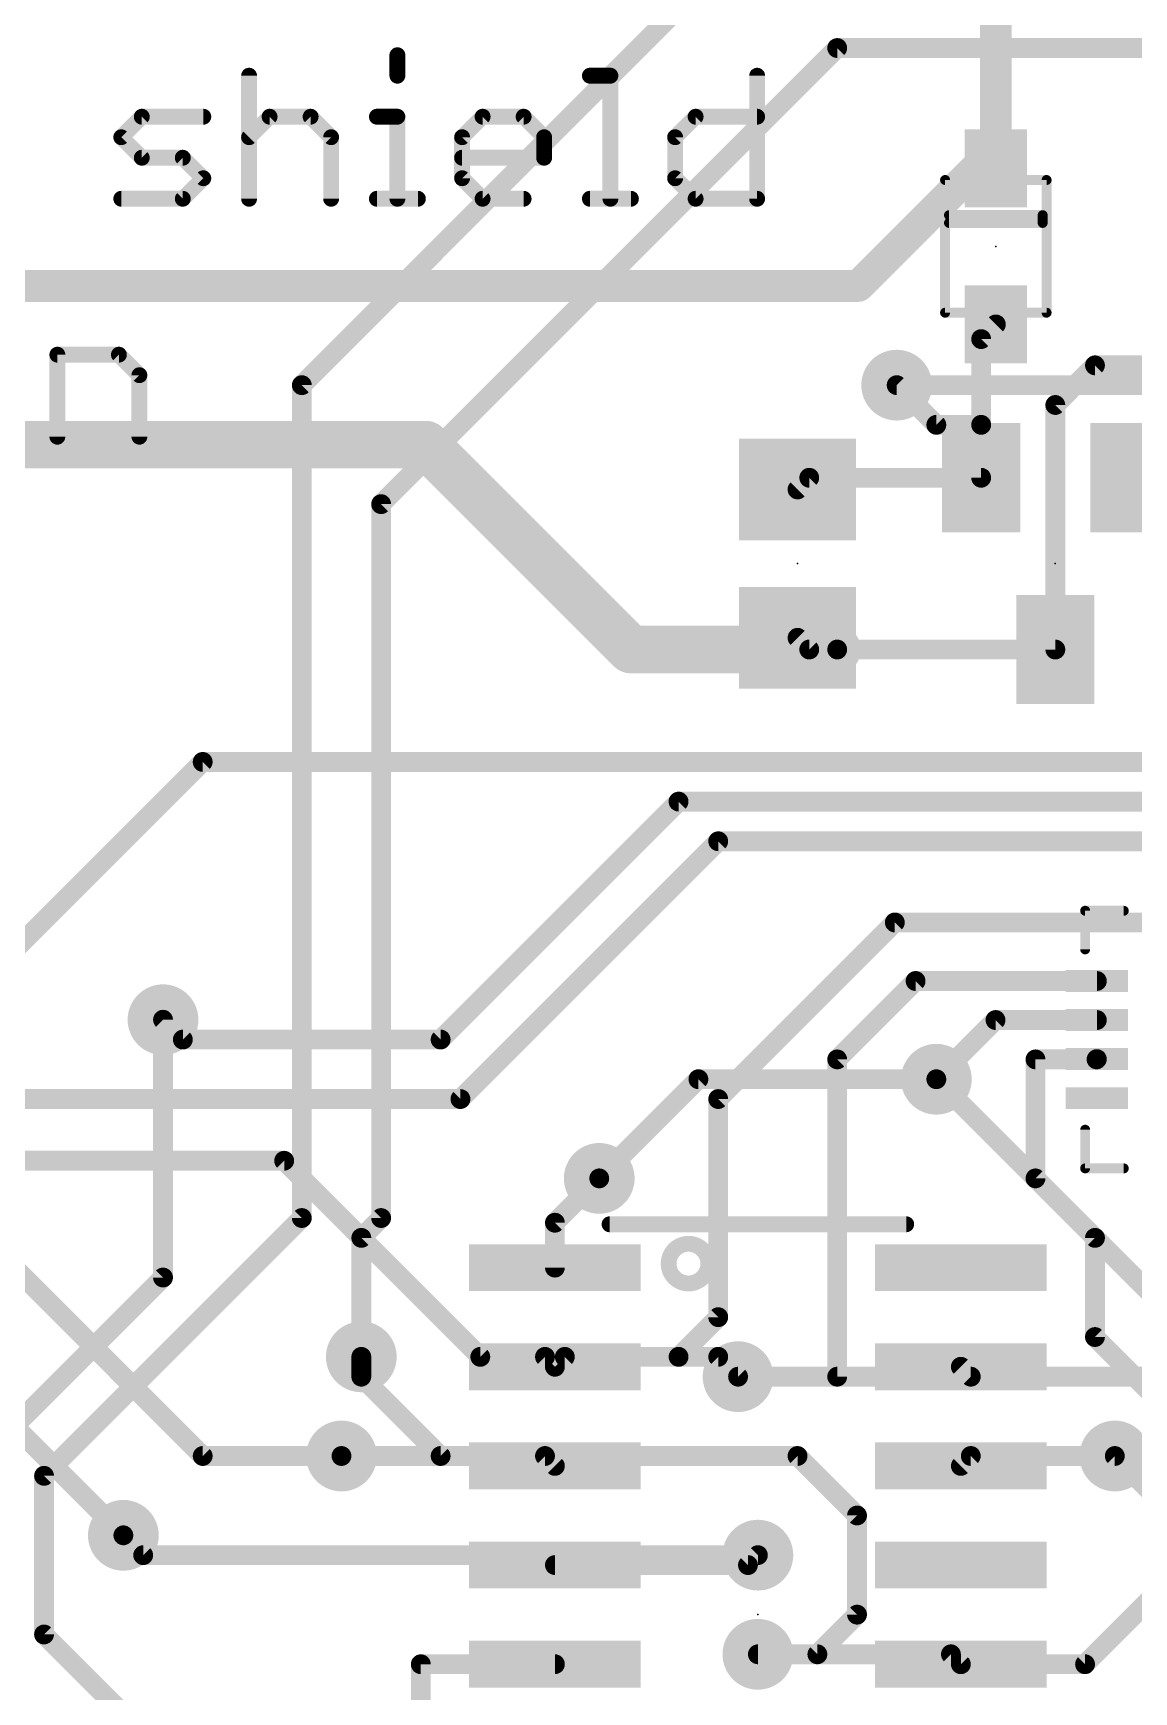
# Model space of a CAD drawing. Extents: x -3.9 to 70.5, y 0 to 60.5.
# Drawn here: x 20.94 to 35.04, y 27.21 to 48.45 of the extents above; entities that cross this region are included whole.
import ezdxf

# ---------------------------------------------------------------- set-up
doc = ezdxf.new("R2010")
doc.units = 0
for name, color, linetype in [('1', 12, 'CONTINUOUS'), ('16', 132, 'CONTINUOUS'), ('18', 110, 'CONTINUOUS'), ('21', 40, 'CONTINUOUS'), ('23', 53, 'CONTINUOUS')]:
    doc.layers.add(name, color=color, linetype=linetype)

# ---------------------------------------------------------------- blocks, each defined once
blk = doc.blocks.new('RECT')
blk.add_solid([(-0.5, -0.5), (0.5, -0.5), (-0.5, 0.5), (0.5, 0.5)])
blk = doc.blocks.new('ROUNDV')
at = {"const_width": 0.5}
blk.add_lwpolyline([(0, -0.25, 1), (0, 0.25, 1), (0, -0.25)], format="xyb", dxfattribs=at)

msp = doc.modelspace()

# ---------------------------------------------------------------- linework, layer by layer
at = {"layer": '1'}
for points, const_width in [([(33.274, 46.72), (33.274, 49.657)], 0.4064), ([(31.512, 45.212), (33.02, 46.72)], 0.4064), ([(33.02, 46.72), (33.274, 46.72)], 0.4064), ([(16.51, 45.212), (31.512, 45.212)], 0.4064), ([(33.274, 44.72), (33.086, 44.532)], 0.254), ([(33.086, 44.532), (33.086, 43.434)], 0.254), ([(34.036, 43.688), (34.544, 44.196)], 0.254), ([(34.544, 44.196), (35.814, 44.196)], 0.254), ([(32.004, 43.942), (32.512, 43.434)], 0.254), ([(34.036, 40.556), (34.036, 43.688)], 0.254), ([(32.512, 43.434), (33.086, 43.434)], 0.254), ([(33.086, 43.434), (33.086, 42.756)], 0.254), ([(25.974, 43.18), (5.08, 43.18)], 0.6096), ([(25.974, 43.18), (28.598, 40.556)], 0.6096), ([(30.734, 42.606), (30.884, 42.756)], 0.254), ([(30.884, 42.756), (33.086, 42.756)], 0.254), ([(28.598, 40.556), (31.242, 40.556)], 0.6096), ([(30.734, 40.706), (30.884, 40.556)], 0.254), ([(30.884, 40.556), (31.242, 40.556)], 0.254), ([(31.242, 40.556), (34.036, 40.556)], 0.254), ([(23.114, 39.116), (20.32, 36.322)], 0.254), ([(36.068, 39.116), (23.114, 39.116)], 0.254), ([(29.21, 38.608), (26.162, 35.56)], 0.254), ([(35.56, 38.608), (29.21, 38.608)], 0.254), ([(26.416, 34.798), (29.718, 38.1)], 0.254), ([(29.718, 38.1), (35.306, 38.1)], 0.254), ([(31.98, 37.06), (29.718, 34.798)], 0.254), ([(35.318, 37.06), (31.98, 37.06)], 0.254), ([(32.246, 36.31), (31.242, 35.306)], 0.254), ([(34.568, 36.31), (32.246, 36.31)], 0.254), ([(22.86, 35.56), (22.606, 35.814)], 0.254), ([(33.27, 35.81), (32.512, 35.052)], 0.254), ([(34.568, 35.81), (33.27, 35.81)], 0.254), ([(26.162, 35.56), (22.86, 35.56)], 0.254), ([(31.242, 35.306), (31.242, 31.242)], 0.254), ([(33.782, 33.782), (33.782, 35.306)], 0.254), ([(33.782, 35.306), (34.564, 35.306)], 0.254), ([(34.564, 35.306), (34.568, 35.31)], 0.254), ([(20.066, 34.798), (26.416, 34.798)], 0.254), ([(29.718, 34.798), (29.718, 32.004)], 0.254), ([(6.124, 34.008), (24.158, 34.008)], 0.254), ([(24.158, 34.008), (26.67, 31.496)], 0.254), ([(27.626, 33.214), (28.194, 33.782)], 0.254), ([(34.544, 33.02), (33.782, 33.782)], 0.254), ([(20.32, 33.02), (23.114, 30.226)], 0.254), ([(27.626, 32.639), (27.626, 33.214)], 0.254), ([(34.544, 31.75), (34.544, 33.02)], 0.254), ([(19.05, 32.258), (22.098, 29.21)], 0.254), ([(29.718, 32.004), (29.21, 31.496)], 0.254), ([(36.322, 29.972), (34.544, 31.75)], 0.254), ([(25.146, 31.496), (25.146, 31.242)], 0.254), ([(26.67, 31.496), (27.499, 31.496)], 0.254), ([(27.499, 31.496), (27.626, 31.369)], 0.254), ([(27.753, 31.496), (27.626, 31.369)], 0.254), ([(29.21, 31.496), (27.753, 31.496)], 0.254), ([(29.718, 31.496), (29.21, 31.496)], 0.254), ([(29.972, 31.242), (29.718, 31.496)], 0.254), ([(32.953, 31.242), (32.826, 31.369)], 0.254), ([(25.146, 31.242), (26.162, 30.226)], 0.254), ([(31.242, 31.242), (32.953, 31.242)], 0.254), ([(23.114, 30.226), (24.892, 30.226)], 0.254), ([(26.162, 30.226), (27.499, 30.226)], 0.254), ([(27.499, 30.226), (27.626, 30.099)], 0.254), ([(32.953, 30.226), (32.826, 30.099)], 0.254), ([(34.798, 30.226), (32.953, 30.226)], 0.254), ([(34.417, 27.559), (36.322, 29.464)], 0.254), ([(30.099, 28.829), (27.626, 28.829)], 0.254), ([(30.226, 28.956), (30.099, 28.829)], 0.254), ([(27.626, 27.559), (25.908, 27.559)], 0.254), ([(25.908, 27.559), (25.908, 23.114)], 0.254), ([(32.699, 27.686), (30.226, 27.686)], 0.254), ([(32.826, 27.559), (32.699, 27.686)], 0.254), ([(32.826, 27.559), (34.417, 27.559)], 0.254)]:
    msp.add_lwpolyline(points, dxfattribs=dict(at, const_width=const_width))
for points, const_width in [([(33.02, 46.8216, 1), (33.02, 46.6184)], 0.2032), ([(33.0918, 46.6482, 1), (32.9482, 46.7918)], 0.2032), ([(33.1724, 46.72, 1), (33.3756, 46.72)], 0.2032), ([(33.274, 46.6184, 1), (33.274, 46.8216)], 0.2032), ([(31.4402, 45.2838, 1), (31.5838, 45.1402)], 0.2032), ([(31.512, 45.1104, 1), (31.512, 45.3136)], 0.2032), ([(33.3189, 44.6751, 1), (33.2291, 44.7649)], 0.127), ([(33.1495, 44.532, 1), (33.0225, 44.532)], 0.127), ([(33.0411, 44.5769, 1), (33.1309, 44.4871)], 0.127), ([(34.544, 44.2595, 1), (34.544, 44.1325)], 0.127), ([(34.5889, 44.1511, 1), (34.4991, 44.2409)], 0.127), ([(32.0489, 43.9869, 1), (31.9591, 43.8971)], 0.127), ([(34.0995, 43.688, 1), (33.9725, 43.688)], 0.127), ([(33.9911, 43.7329, 1), (34.0809, 43.6431)], 0.127), ([(32.512, 43.4975, 1), (32.512, 43.3705)], 0.127), ([(33.1495, 43.434, 1), (33.0225, 43.434)], 0.127), ([(33.086, 43.3705, 1), (33.086, 43.4975)], 0.127), ([(26.0818, 43.2878, 1), (25.8662, 43.0722)], 0.3048), ([(25.974, 43.0276, 1), (25.974, 43.3324)], 0.3048), ([(32.4671, 43.3891, 1), (32.5569, 43.4789)], 0.127), ([(33.0225, 43.434, 1), (33.1495, 43.434)], 0.127), ([(30.6891, 42.6509, 1), (30.7789, 42.5611)], 0.127), ([(30.884, 42.8195, 1), (30.884, 42.6925)], 0.127), ([(30.9289, 42.7111, 1), (30.8391, 42.8009)], 0.127), ([(33.0225, 42.756, 1), (33.1495, 42.756)], 0.127), ([(33.086, 42.6925, 1), (33.086, 42.8195)], 0.127), ([(28.598, 40.7084, 1), (28.598, 40.4036)], 0.3048), ([(28.4902, 40.4482, 1), (28.7058, 40.6638)], 0.3048), ([(30.7789, 40.7509, 1), (30.6891, 40.6611)], 0.127), ([(31.242, 40.4036, 1), (31.242, 40.7084)], 0.3048), ([(30.884, 40.6195, 1), (30.884, 40.4925)], 0.127), ([(30.8391, 40.5111, 1), (30.9289, 40.6009)], 0.127), ([(31.242, 40.6195, 1), (31.242, 40.4925)], 0.127), ([(31.242, 40.4925, 1), (31.242, 40.6195)], 0.127), ([(33.9725, 40.556, 1), (34.0995, 40.556)], 0.127), ([(34.036, 40.4925, 1), (34.036, 40.6195)], 0.127), ([(23.114, 39.1795, 1), (23.114, 39.0525)], 0.127), ([(23.1589, 39.0711, 1), (23.0691, 39.1609)], 0.127), ([(29.21, 38.6715, 1), (29.21, 38.5445)], 0.127), ([(29.2549, 38.5631, 1), (29.1651, 38.6529)], 0.127), ([(29.718, 38.1635, 1), (29.718, 38.0365)], 0.127), ([(29.7629, 38.0551, 1), (29.6731, 38.1449)], 0.127), ([(31.98, 37.1235, 1), (31.98, 36.9965)], 0.127), ([(32.0249, 37.0151, 1), (31.9351, 37.1049)], 0.127), ([(32.246, 36.3735, 1), (32.246, 36.2465)], 0.127), ([(32.2909, 36.2651, 1), (32.2011, 36.3549)], 0.127), ([(34.568, 36.2465, 1), (34.568, 36.3735)], 0.127), ([(22.6509, 35.8589, 1), (22.5611, 35.7691)], 0.127), ([(33.27, 35.8735, 1), (33.27, 35.7465)], 0.127), ([(33.3149, 35.7651, 1), (33.2251, 35.8549)], 0.127), ([(34.568, 35.7465, 1), (34.568, 35.8735)], 0.127), ([(22.86, 35.6235, 1), (22.86, 35.4965)], 0.127), ([(22.8151, 35.5151, 1), (22.9049, 35.6049)], 0.127), ([(26.1171, 35.6049, 1), (26.2069, 35.5151)], 0.127), ([(26.162, 35.4965, 1), (26.162, 35.6235)], 0.127), ([(31.3055, 35.306, 1), (31.1785, 35.306)], 0.127), ([(31.1971, 35.3509, 1), (31.2869, 35.2611)], 0.127), ([(33.8455, 35.306, 1), (33.7185, 35.306)], 0.127), ([(33.782, 35.3695, 1), (33.782, 35.2425)], 0.127), ([(34.5191, 35.3509, 1), (34.6089, 35.2611)], 0.127), ([(34.6129, 35.2651, 1), (34.5231, 35.3549)], 0.127), ([(34.564, 35.2425, 1), (34.564, 35.3695)], 0.127), ([(32.4671, 35.0969, 1), (32.5569, 35.0071)], 0.127), ([(26.3711, 34.8429, 1), (26.4609, 34.7531)], 0.127), ([(26.416, 34.7345, 1), (26.416, 34.8615)], 0.127), ([(29.7815, 34.798, 1), (29.6545, 34.798)], 0.127), ([(29.6731, 34.8429, 1), (29.7629, 34.7531)], 0.127), ([(24.2029, 34.0529, 1), (24.1131, 33.9631)], 0.127), ([(24.158, 33.9445, 1), (24.158, 34.0715)], 0.127), ([(28.2389, 33.7371, 1), (28.1491, 33.8269)], 0.127), ([(33.8269, 33.8269, 1), (33.7371, 33.7371)], 0.127), ([(33.7185, 33.782, 1), (33.8455, 33.782)], 0.127), ([(27.6895, 33.214, 1), (27.5625, 33.214)], 0.127), ([(27.5811, 33.2589, 1), (27.6709, 33.1691)], 0.127), ([(34.6075, 33.02, 1), (34.4805, 33.02)], 0.127), ([(34.4991, 32.9751, 1), (34.5889, 33.0649)], 0.127), ([(27.5625, 32.639, 1), (27.6895, 32.639)], 0.127), ([(29.7629, 31.9591, 1), (29.6731, 32.0489)], 0.127), ([(29.6545, 32.004, 1), (29.7815, 32.004)], 0.127), ([(34.5889, 31.7949, 1), (34.4991, 31.7051)], 0.127), ([(34.4805, 31.75, 1), (34.6075, 31.75)], 0.127), ([(25.2095, 31.496, 1), (25.0825, 31.496)], 0.127), ([(26.67, 31.5595, 1), (26.67, 31.4325)], 0.127), ([(26.6251, 31.4511, 1), (26.7149, 31.5409)], 0.127), ([(27.5439, 31.5409, 1), (27.4541, 31.4511)], 0.127), ([(27.499, 31.4325, 1), (27.499, 31.5595)], 0.127), ([(27.5811, 31.4139, 1), (27.6709, 31.3241)], 0.127), ([(27.5811, 31.3241, 1), (27.6709, 31.4139)], 0.127), ([(27.753, 31.5595, 1), (27.753, 31.4325)], 0.127), ([(27.7979, 31.4511, 1), (27.7081, 31.5409)], 0.127), ([(29.21, 31.5595, 1), (29.21, 31.4325)], 0.127), ([(29.1651, 31.5409, 1), (29.2549, 31.4511)], 0.127), ([(29.21, 31.4325, 1), (29.21, 31.5595)], 0.127), ([(29.7629, 31.5409, 1), (29.6731, 31.4511)], 0.127), ([(29.718, 31.4325, 1), (29.718, 31.5595)], 0.127), ([(32.8709, 31.4139, 1), (32.7811, 31.3241)], 0.127), ([(25.1909, 31.2869, 1), (25.1011, 31.1971)], 0.127), ([(25.0825, 31.242, 1), (25.2095, 31.242)], 0.127), ([(29.9271, 31.1971, 1), (30.0169, 31.2869)], 0.127), ([(31.242, 31.3055, 1), (31.242, 31.1785)], 0.127), ([(31.1785, 31.242, 1), (31.3055, 31.242)], 0.127), ([(32.9081, 31.1971, 1), (32.9979, 31.2869)], 0.127), ([(32.953, 31.1785, 1), (32.953, 31.3055)], 0.127), ([(23.114, 30.2895, 1), (23.114, 30.1625)], 0.127), ([(23.0691, 30.1811, 1), (23.1589, 30.2709)], 0.127), ([(24.892, 30.1625, 1), (24.892, 30.2895)], 0.127), ([(26.162, 30.2895, 1), (26.162, 30.1625)], 0.127), ([(26.1171, 30.1811, 1), (26.2069, 30.2709)], 0.127), ([(27.5439, 30.2709, 1), (27.4541, 30.1811)], 0.127), ([(27.499, 30.1625, 1), (27.499, 30.2895)], 0.127), ([(27.5811, 30.0541, 1), (27.6709, 30.1439)], 0.127), ([(32.7811, 30.1439, 1), (32.8709, 30.0541)], 0.127), ([(32.953, 30.2895, 1), (32.953, 30.1625)], 0.127), ([(32.9979, 30.1811, 1), (32.9081, 30.2709)], 0.127), ([(34.798, 30.1625, 1), (34.798, 30.2895)], 0.127), ([(22.0531, 29.1651, 1), (22.1429, 29.2549)], 0.127), ([(27.626, 28.8925, 1), (27.626, 28.7655)], 0.127), ([(30.0541, 28.8739, 1), (30.1439, 28.7841)], 0.127), ([(30.099, 28.7655, 1), (30.099, 28.8925)], 0.127), ([(30.2709, 28.9111, 1), (30.1811, 29.0009)], 0.127), ([(25.908, 27.6225, 1), (25.908, 27.4955)], 0.127), ([(25.9715, 27.559, 1), (25.8445, 27.559)], 0.127), ([(27.626, 27.4955, 1), (27.626, 27.6225)], 0.127), ([(30.226, 27.7495, 1), (30.226, 27.6225)], 0.127), ([(32.7439, 27.7309, 1), (32.6541, 27.6411)], 0.127), ([(32.699, 27.6225, 1), (32.699, 27.7495)], 0.127), ([(32.826, 27.6225, 1), (32.826, 27.4955)], 0.127), ([(32.7811, 27.5141, 1), (32.8709, 27.6039)], 0.127), ([(34.3721, 27.6039, 1), (34.4619, 27.5141)], 0.127), ([(34.417, 27.4955, 1), (34.417, 27.6225)], 0.127)]:
    msp.add_lwpolyline(points, format="xyb", dxfattribs=dict(at, const_width=const_width))
at = {"layer": '16', "const_width": 0.254}
for points in [[(29.464, 49.022), (24.384, 43.942)], [(31.242, 48.26), (25.4, 42.418)], [(46.228, 48.26), (31.242, 48.26)], [(24.384, 43.942), (24.384, 33.274)], [(46.228, 43.942), (32.004, 43.942)], [(25.4, 42.418), (25.4, 33.274)], [(22.606, 35.814), (22.606, 32.512)], [(28.194, 33.782), (29.464, 35.052)], [(29.464, 35.052), (32.512, 35.052)], [(32.512, 35.052), (35.306, 32.258)], [(24.384, 33.274), (21.082, 29.972)], [(25.4, 33.274), (25.146, 33.02)], [(25.146, 33.02), (25.146, 31.496)], [(22.606, 32.512), (20.066, 29.972)], [(36.576, 31.242), (29.972, 31.242)], [(24.892, 30.226), (30.734, 30.226)], [(30.734, 30.226), (31.496, 29.464)], [(36.576, 28.448), (34.798, 30.226)], [(21.082, 29.972), (21.082, 27.94)], [(31.496, 29.464), (31.496, 28.194)], [(22.098, 29.21), (22.352, 28.956)], [(22.352, 28.956), (30.226, 28.956)], [(31.496, 28.194), (30.988, 27.686)], [(21.082, 27.94), (23.876, 25.146)], [(30.988, 27.686), (30.226, 27.686)]]:
    msp.add_lwpolyline(points, dxfattribs=at)
at = {"layer": '16', "const_width": 0.127}
for points in [[(31.242, 48.3235, 1), (31.242, 48.1965)], [(31.2869, 48.2151, 1), (31.1971, 48.3049)], [(24.4475, 43.942, 1), (24.3205, 43.942)], [(24.3391, 43.9869, 1), (24.4289, 43.8971)], [(32.004, 44.0055, 1), (32.004, 43.8785)], [(25.4635, 42.418, 1), (25.3365, 42.418)], [(25.3551, 42.4629, 1), (25.4449, 42.3731)], [(22.6695, 35.814, 1), (22.5425, 35.814)], [(29.464, 35.1155, 1), (29.464, 34.9885)], [(29.5089, 35.0071, 1), (29.4191, 35.0969)], [(32.5569, 35.0969, 1), (32.4671, 35.0071)], [(32.512, 34.9885, 1), (32.512, 35.1155)], [(28.1491, 33.8269, 1), (28.2389, 33.7371)], [(24.4289, 33.2291, 1), (24.3391, 33.3189)], [(25.4449, 33.2291, 1), (25.3551, 33.3189)], [(24.3205, 33.274, 1), (24.4475, 33.274)], [(25.2095, 33.02, 1), (25.0825, 33.02)], [(25.3365, 33.274, 1), (25.4635, 33.274)], [(25.1011, 33.0649, 1), (25.1909, 32.9751)], [(22.5425, 32.512, 1), (22.6695, 32.512)], [(22.6509, 32.4671, 1), (22.5611, 32.5569)], [(25.0825, 31.496, 1), (25.2095, 31.496)], [(29.972, 31.3055, 1), (29.972, 31.1785)], [(24.892, 30.2895, 1), (24.892, 30.1625)], [(30.7789, 30.2709, 1), (30.6891, 30.1811)], [(30.734, 30.1625, 1), (30.734, 30.2895)], [(34.8429, 30.2709, 1), (34.7531, 30.1811)], [(21.1455, 29.972, 1), (21.0185, 29.972)], [(21.0371, 30.0169, 1), (21.1269, 29.9271)], [(31.5595, 29.464, 1), (31.4325, 29.464)], [(31.4511, 29.4191, 1), (31.5409, 29.5089)], [(22.1429, 29.2549, 1), (22.0531, 29.1651)], [(22.352, 29.0195, 1), (22.352, 28.8925)], [(22.3071, 28.9111, 1), (22.3969, 29.0009)], [(30.226, 28.8925, 1), (30.226, 29.0195)], [(31.4325, 28.194, 1), (31.5595, 28.194)], [(31.5409, 28.1491, 1), (31.4511, 28.2389)], [(21.1269, 27.9849, 1), (21.0371, 27.8951)], [(21.0185, 27.94, 1), (21.1455, 27.94)], [(30.226, 27.7495, 1), (30.226, 27.6225)], [(30.9431, 27.7309, 1), (31.0329, 27.6411)], [(30.988, 27.6225, 1), (30.988, 27.7495)]]:
    msp.add_lwpolyline(points, format="xyb", dxfattribs=at)
at = {"layer": '21'}
for points, const_width in [([(25.6082, 48.1684), (25.6082, 47.9057)], 0.2032), ([(23.7083, 47.9057), (23.7083, 46.3296)], 0.2032), ([(28.0741, 47.9057), (28.3368, 47.9057)], 0.2032), ([(28.3368, 47.9057), (28.3368, 46.3296)], 0.2032), ([(30.2163, 47.9057), (30.2163, 46.3296)], 0.2032), ([(22.0712, 47.1177), (22.3339, 47.3804)], 0.2032), ([(22.3339, 47.3804), (23.122, 47.3804)], 0.2032), ([(23.7083, 47.1177), (23.971, 47.3804)], 0.2032), ([(23.971, 47.3804), (24.4964, 47.3804)], 0.2032), ([(24.4964, 47.3804), (24.7591, 47.1177)], 0.2032), ([(25.3455, 47.3804), (25.6082, 47.3804)], 0.2032), ([(25.6082, 47.3804), (25.6082, 46.3296)], 0.2032), ([(26.4369, 47.1177), (26.6996, 47.3804)], 0.2032), ([(26.6996, 47.3804), (27.225, 47.3804)], 0.2032), ([(27.225, 47.3804), (27.4877, 47.1177)], 0.2032), ([(29.1655, 47.1177), (29.4282, 47.3804)], 0.2032), ([(29.4282, 47.3804), (30.2163, 47.3804)], 0.2032), ([(22.3339, 46.855), (22.0712, 47.1177)], 0.2032), ([(24.7591, 47.1177), (24.7591, 46.3296)], 0.2032), ([(26.4369, 46.5923), (26.4369, 47.1177)], 0.2032), ([(27.4877, 47.1177), (27.4877, 46.855)], 0.2032), ([(29.1655, 46.5923), (29.1655, 47.1177)], 0.2032), ([(22.8593, 46.855), (22.3339, 46.855)], 0.2032), ([(23.122, 46.5923), (22.8593, 46.855)], 0.2032), ([(27.4877, 46.855), (26.4369, 46.855)], 0.2032), ([(22.8593, 46.3296), (23.122, 46.5923)], 0.2032), ([(26.6996, 46.3296), (26.4369, 46.5923)], 0.2032), ([(29.4282, 46.3296), (29.1655, 46.5923)], 0.2032), ([(32.624, 44.87), (32.624, 46.57)], 0.127), ([(32.624, 46.57), (33.924, 46.57)], 0.127), ([(33.924, 46.57), (33.924, 44.87)], 0.127), ([(22.0712, 46.3296), (22.8593, 46.3296)], 0.2032), ([(25.3455, 46.3296), (25.8709, 46.3296)], 0.2032), ([(27.225, 46.3296), (26.6996, 46.3296)], 0.2032), ([(28.0741, 46.3296), (28.5995, 46.3296)], 0.2032), ([(30.2163, 46.3296), (29.4282, 46.3296)], 0.2032), ([(32.674, 46.12), (33.874, 46.12)], 0.127), ([(33.874, 46.12), (33.874, 46.02)], 0.127), ([(33.874, 46.02), (32.674, 46.02)], 0.127), ([(33.924, 44.87), (32.624, 44.87)], 0.127), ([(21.2526, 43.2816), (21.2526, 44.3324)], 0.2032), ([(21.2526, 44.3324), (22.0407, 44.3324)], 0.2032), ([(22.0407, 44.3324), (22.3034, 44.0697)], 0.2032), ([(22.3034, 44.0697), (22.3034, 43.2816)], 0.2032), ([(34.913, 37.21), (34.418, 37.21)], 0.127), ([(34.418, 37.21), (34.418, 36.715)], 0.127), ([(34.418, 33.91), (34.418, 34.405)], 0.127), ([(34.913, 33.91), (34.418, 33.91)], 0.127), ([(32.126, 33.194), (28.326, 33.194)], 0.2032)]:
    msp.add_lwpolyline(points, dxfattribs=dict(at, const_width=const_width))
for points, const_width in [([(25.659, 48.1684, 1), (25.5574, 48.1684)], 0.1016), ([(23.7591, 47.9057, 1), (23.6576, 47.9057)], 0.1016), ([(25.5574, 47.9057, 1), (25.659, 47.9057)], 0.1016), ([(28.0741, 47.9565, 1), (28.0741, 47.8549)], 0.1016), ([(28.3876, 47.9057, 1), (28.286, 47.9057)], 0.1016), ([(28.3368, 47.8549, 1), (28.3368, 47.9565)], 0.1016), ([(30.2671, 47.9057, 1), (30.1655, 47.9057)], 0.1016), ([(22.3339, 47.4312, 1), (22.3339, 47.3296)], 0.1016), ([(22.3698, 47.3444, 1), (22.298, 47.4163)], 0.1016), ([(23.122, 47.3296, 1), (23.122, 47.4312)], 0.1016), ([(23.971, 47.4312, 1), (23.971, 47.3296)], 0.1016), ([(24.007, 47.3444, 1), (23.9351, 47.4163)], 0.1016), ([(24.5323, 47.4163, 1), (24.4605, 47.3444)], 0.1016), ([(24.4964, 47.3296, 1), (24.4964, 47.4312)], 0.1016), ([(25.3455, 47.4312, 1), (25.3455, 47.3296)], 0.1016), ([(25.659, 47.3804, 1), (25.5574, 47.3804)], 0.1016), ([(25.6082, 47.3296, 1), (25.6082, 47.4312)], 0.1016), ([(26.6996, 47.4312, 1), (26.6996, 47.3296)], 0.1016), ([(26.7356, 47.3444, 1), (26.6637, 47.4163)], 0.1016), ([(27.2609, 47.4163, 1), (27.1891, 47.3444)], 0.1016), ([(27.225, 47.3296, 1), (27.225, 47.4312)], 0.1016), ([(29.4282, 47.4312, 1), (29.4282, 47.3296)], 0.1016), ([(29.4641, 47.3444, 1), (29.3923, 47.4163)], 0.1016), ([(30.2163, 47.3296, 1), (30.2163, 47.4312)], 0.1016), ([(22.1071, 47.1536, 1), (22.0353, 47.0818)], 0.1016), ([(22.0353, 47.1536, 1), (22.1071, 47.0818)], 0.1016), ([(23.6724, 47.1536, 1), (23.7443, 47.0818)], 0.1016), ([(24.8099, 47.1177, 1), (24.7083, 47.1177)], 0.1016), ([(24.7232, 47.0818, 1), (24.795, 47.1536)], 0.1016), ([(26.4877, 47.1177, 1), (26.3861, 47.1177)], 0.1016), ([(26.401, 47.1536, 1), (26.4729, 47.0818)], 0.1016), ([(27.5385, 47.1177, 1), (27.4369, 47.1177)], 0.1016), ([(27.4518, 47.0818, 1), (27.5236, 47.1536)], 0.1016), ([(29.2163, 47.1177, 1), (29.1147, 47.1177)], 0.1016), ([(29.1296, 47.1536, 1), (29.2015, 47.0818)], 0.1016), ([(22.3339, 46.9058, 1), (22.3339, 46.8042)], 0.1016), ([(22.8952, 46.8909, 1), (22.8233, 46.8191)], 0.1016), ([(22.8593, 46.8042, 1), (22.8593, 46.9058)], 0.1016), ([(26.4369, 46.9058, 1), (26.4369, 46.8042)], 0.1016), ([(27.4877, 46.8042, 1), (27.4877, 46.9058)], 0.1016), ([(22.298, 46.8191, 1), (22.3698, 46.8909)], 0.1016), ([(27.4369, 46.855, 1), (27.5385, 46.855)], 0.1016), ([(23.1579, 46.5564, 1), (23.086, 46.6282)], 0.1016), ([(23.086, 46.5564, 1), (23.1579, 46.6282)], 0.1016), ([(26.4729, 46.6282, 1), (26.401, 46.5564)], 0.1016), ([(26.3861, 46.5923, 1), (26.4877, 46.5923)], 0.1016), ([(29.2015, 46.6282, 1), (29.1296, 46.5564)], 0.1016), ([(29.1147, 46.5923, 1), (29.2163, 46.5923)], 0.1016), ([(32.6558, 46.57, 1), (32.5922, 46.57)], 0.0635), ([(32.624, 46.6018, 1), (32.624, 46.5382)], 0.0635), ([(33.9558, 46.57, 1), (33.8922, 46.57)], 0.0635), ([(33.924, 46.5382, 1), (33.924, 46.6018)], 0.0635), ([(22.0712, 46.3804, 1), (22.0712, 46.2788)], 0.1016), ([(22.8233, 46.3655, 1), (22.8952, 46.2937)], 0.1016), ([(22.8593, 46.2788, 1), (22.8593, 46.3804)], 0.1016), ([(23.6576, 46.3296, 1), (23.7591, 46.3296)], 0.1016), ([(24.7083, 46.3296, 1), (24.8099, 46.3296)], 0.1016), ([(25.3455, 46.3804, 1), (25.3455, 46.2788)], 0.1016), ([(25.5574, 46.3296, 1), (25.659, 46.3296)], 0.1016), ([(25.8709, 46.2788, 1), (25.8709, 46.3804)], 0.1016), ([(26.6996, 46.3804, 1), (26.6996, 46.2788)], 0.1016), ([(26.6637, 46.2937, 1), (26.7356, 46.3655)], 0.1016), ([(27.225, 46.2788, 1), (27.225, 46.3804)], 0.1016), ([(28.0741, 46.3804, 1), (28.0741, 46.2788)], 0.1016), ([(28.286, 46.3296, 1), (28.3876, 46.3296)], 0.1016), ([(28.5995, 46.2788, 1), (28.5995, 46.3804)], 0.1016), ([(29.4282, 46.3804, 1), (29.4282, 46.2788)], 0.1016), ([(29.3923, 46.2937, 1), (29.4641, 46.3655)], 0.1016), ([(30.1655, 46.3296, 1), (30.2671, 46.3296)], 0.1016), ([(30.2163, 46.2788, 1), (30.2163, 46.3804)], 0.1016), ([(32.674, 46.1518, 1), (32.674, 46.0883)], 0.0635), ([(33.9058, 46.12, 1), (33.8422, 46.12)], 0.0635), ([(33.874, 46.0883, 1), (33.874, 46.1518)], 0.0635), ([(32.674, 46.0518, 1), (32.674, 45.9883)], 0.0635), ([(33.8422, 46.02, 1), (33.9058, 46.02)], 0.0635), ([(33.874, 45.9883, 1), (33.874, 46.0518)], 0.0635), ([(32.5922, 44.87, 1), (32.6558, 44.87)], 0.0635), ([(32.624, 44.9018, 1), (32.624, 44.8383)], 0.0635), ([(33.8922, 44.87, 1), (33.9558, 44.87)], 0.0635), ([(33.924, 44.8383, 1), (33.924, 44.9018)], 0.0635), ([(21.3034, 44.3324, 1), (21.2018, 44.3324)], 0.1016), ([(21.2526, 44.3832, 1), (21.2526, 44.2816)], 0.1016), ([(22.0766, 44.3683, 1), (22.0048, 44.2964)], 0.1016), ([(22.0407, 44.2816, 1), (22.0407, 44.3832)], 0.1016), ([(22.3542, 44.0697, 1), (22.2526, 44.0697)], 0.1016), ([(22.2675, 44.0338, 1), (22.3393, 44.1056)], 0.1016), ([(21.2018, 43.2816, 1), (21.3034, 43.2816)], 0.1016), ([(22.2526, 43.2816, 1), (22.3542, 43.2816)], 0.1016), ([(34.418, 37.2418, 1), (34.418, 37.1782)], 0.0635), ([(34.4498, 37.21, 1), (34.3862, 37.21)], 0.0635), ([(34.913, 37.1782, 1), (34.913, 37.2418)], 0.0635), ([(34.3862, 36.715, 1), (34.4498, 36.715)], 0.0635), ([(34.4498, 34.405, 1), (34.3862, 34.405)], 0.0635), ([(34.3862, 33.91, 1), (34.4498, 33.91)], 0.0635), ([(34.418, 33.9418, 1), (34.418, 33.8783)], 0.0635), ([(34.913, 33.8783, 1), (34.913, 33.9418)], 0.0635), ([(28.326, 33.2448, 1), (28.326, 33.1432)], 0.1016), ([(32.126, 33.1432, 1), (32.126, 33.2448)], 0.1016), ([(29.337, 32.4358, 1), (29.337, 32.9438, 1), (29.337, 32.4358)], 0.2032)]:
    msp.add_lwpolyline(points, format="xyb", dxfattribs=dict(at, const_width=const_width))
at = {"layer": '23'}
for p in [(33.274, 45.72), (30.734, 41.656), (34.036, 41.656), (30.226, 28.194)]:
    msp.add_point(p, dxfattribs=at)

# ---------------------------------------------------------------- block references
at = {"layer": '1'}
for p, yscale, rotation in [((33.274, 46.72), 0.8, 90), ((33.274, 44.72), 0.8, 90), ((33.086, 42.756), 1.4, 180), ((34.986, 42.756), 1.4, 180), ((34.036, 40.556), 1.4, 180)]:
    msp.add_blockref('RECT', p, dxfattribs=dict(at, yscale=yscale, rotation=rotation))
at = {"layer": '1', "rotation": 270}
for p, xscale, yscale in [((30.734, 42.606), 1.3, 1.5), ((30.734, 40.706), 1.3, 1.5), ((27.626, 32.639), 0.6, 2.2), ((32.826, 32.639), 0.6, 2.2), ((27.626, 31.369), 0.6, 2.2), ((32.826, 31.369), 0.6, 2.2), ((27.626, 30.099), 0.6, 2.2), ((32.826, 30.099), 0.6, 2.2), ((27.626, 28.829), 0.6, 2.2), ((32.826, 28.829), 0.6, 2.2), ((27.626, 27.559), 0.6, 2.2), ((32.826, 27.559), 0.6, 2.2)]:
    msp.add_blockref('RECT', p, dxfattribs=dict(at, xscale=xscale, yscale=yscale))
at = {"layer": '1', "xscale": 0.8, "yscale": 0.28}
for p in [(34.568, 36.31), (34.568, 35.81), (34.568, 35.31), (34.568, 34.81)]:
    msp.add_blockref('RECT', p, dxfattribs=at)
at = {"layer": '18', "xscale": 0.9064, "yscale": 0.9064}
for p in [(32.004, 43.942), (32.004, 43.942), (22.606, 35.814), (22.606, 35.814), (32.512, 35.052), (32.512, 35.052), (28.194, 33.782), (28.194, 33.782), (25.146, 31.496), (25.146, 31.496), (29.972, 31.242), (29.972, 31.242), (24.892, 30.226), (24.892, 30.226), (34.798, 30.226), (34.798, 30.226), (22.098, 29.21), (22.098, 29.21), (30.226, 28.956), (30.226, 28.956), (30.226, 27.686), (30.226, 27.686)]:
    msp.add_blockref('ROUNDV', p, dxfattribs=at)

doc.saveas('drawing.dxf')
